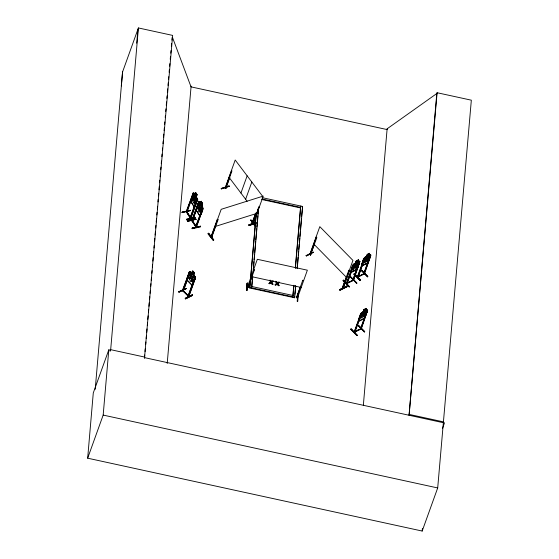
<?xml version="1.0" encoding="UTF-8"?>
<svg xmlns="http://www.w3.org/2000/svg" width="559" height="559" viewBox="0 0 559 559"><rect width="100%" height="100%" fill="white"/><g stroke="black" fill="none" stroke-linecap="round" stroke-linejoin="round"><path stroke-width="0.84" d="M256.127 223.209L249.048 225.501L256.113 223.153M193.4 283.672L191.996 285.258L187.209 280.38L187.272 277.557L189.319 271.856L190.388 271.807C193.274 276.425 190.815 266.797 194.504 273.106L193.666 275.266M186.678 219.233L186.776 219.904L195.098 218.031L194.979 217.297L186.657 219.156M186.776 219.89L195.098 218.031M192.212 228.037L200.534 226.185M194.909 217.619L186.587 219.519L194.986 217.311M246.47 290.226L247.064 283.259L246.47 290.212L247.12 289.974L247.63 283.043L246.987 290.338M247.476 286.362C250.355 286.76 245.757 285.677 248.455 286.627M248.455 286.767L247.623 286.124M254.401 269.955L253.569 269.529L254.401 269.955L248.161 287.214M247.665 286.439L247.434 287.109L257.322 259.292L307.359 270.193L297.479 297.933L297.702 297.304L296.857 297.157L296.438 297.709L296.885 296.808M296.598 297.262L296.682 296.843M296.452 297.472L297.381 297.912L296.536 297.73L302.761 280.248L303.607 280.429L302.74 280.492M297.22 301.273L297.758 294.348L298.282 294.446L297.744 301.385L297.402 300.959M201.736 203.378L201.736 203.029M437.096 92.724L409.076 415.253L436.803 93.528L437.096 92.724L471.335 100.18L437.697 487.944L422.178 531.05L87.665 458.191L93.283 392.956L108.802 349.85L110.507 350.22M95.212 389.33L122.561 71.95L138.408 27.95L172.647 35.406L144.467 358.389M87.665 458.191L103.177 415.085L108.802 349.85M110.088 351.304L110.675 349.675L138.408 27.95M144.753 355.021L144.529 357.634L443.315 422.716M145.054 351.548L145.277 348.935M145.654 344.589L145.878 341.975M146.178 338.495L146.402 335.889M146.703 332.409L147.003 328.93M147.303 325.45L147.527 322.843M147.828 319.364L148.128 315.884M148.428 312.404L148.652 309.791M148.953 306.311L149.253 302.831M149.553 299.351L149.777 296.745M150.078 293.265L150.301 290.659M150.678 286.306L150.902 283.699M151.203 280.22L151.426 277.606M151.803 273.26L152.027 270.654M152.327 267.174L152.551 264.561M152.852 261.081L153.152 257.601M153.452 254.121L153.676 251.515M153.977 248.035L154.2 245.422M154.577 241.076L154.801 238.469M155.102 234.99L155.402 231.51M155.702 228.03L155.926 225.417M156.227 221.937L156.527 218.457M156.827 214.984L157.051 212.371M157.352 208.891L157.575 206.285M157.952 201.932L158.176 199.325M158.477 195.846L158.7 193.232M159.001 189.753L159.301 186.28M159.601 182.8L159.825 180.187M160.126 176.707L160.426 173.227M160.726 169.747L160.95 167.141M161.251 163.661L161.474 161.055M161.844 156.702L162.075 154.095M162.376 150.616L162.599 148.002M162.969 143.656L163.2 141.043M163.501 137.563L163.794 134.09M164.094 130.61L164.325 127.997M164.619 124.517L164.849 121.911M165.219 117.558L165.373 115.818M165.743 111.472L165.974 108.858M166.268 105.385L166.568 101.906M166.868 98.426L167.099 95.813M167.393 92.333L167.693 88.853M167.993 85.373L168.217 82.767M168.518 79.287L168.748 76.681M169.118 72.328L169.342 69.721M169.643 66.242L169.866 63.628M170.243 59.282L170.467 56.669M170.768 53.189L170.991 50.583M171.368 46.236L171.592 43.623M171.892 40.143L172.116 37.537M167.204 363.476L191.108 86.114M295.753 285.998L294.593 297.779L249.768 288.018L250.362 281.1M250.516 279.367L255.952 216.249M249.768 288.018L256.225 214.845M251.816 285.817L252.263 280.632M252.409 278.899L252.633 276.307M253.234 269.389L253.381 267.663M253.527 265.93L253.905 261.612M254.052 259.879L254.499 254.694M254.645 252.961L255.617 241.726M255.763 239.993L256.735 228.75M256.881 227.024L257.853 215.781M257.999 214.055L258.377 209.73M252.752 276.635L251.592 288.416M253.199 271.443L258.719 207.466M292.916 295.655L293.81 285.279M295.299 267.985L300.518 207.459M293.929 285.6L292.769 297.381M295.418 268.306L300.784 206.054L300.595 206.592M294.593 297.779L294.74 296.046M294.886 294.32L295.634 285.677M297.122 268.383L298.094 257.14M298.24 255.414L298.618 251.089M298.765 249.356L299.212 244.171M299.358 242.438L299.736 238.12M299.883 236.387L300.33 231.202M300.476 229.469L301.448 218.234M301.594 216.501L302.608 206.453L262.129 197.634M297.248 268.704L302.608 206.453M363.343 405.31L387.128 128.808L436.803 93.528M422.178 531.05L422.401 528.444M121.31 85.932L122.561 71.95M136.696 43.19L137.954 29.208M387.177 128.815L387.108 129.576L191.045 86.869L172.5 37.474M191.15 199.493L190.961 201.603L194.273 206.984L190.808 201.638L191.01 199.465M190.864 201.617L191.101 199.444M196.698 207.529L198.662 201.848L199.528 201.89L202.826 207.249C203.406 209.974 201.708 213.65 199.717 215.809L196.342 210.443L196.635 208.248M196.495 210.408L196.684 208.297M211.253 236.177L211.854 235.94L211.819 236.548M211.987 236.848C213.175 235.213 209.911 237.834 211.281 236.08M252.689 223.251L252.27 222.678M253.597 222.147L259.299 206.327L252.605 224.089L253.339 223.838L252.556 224.026L251.962 223.251L252.626 222.566M253.339 223.838L253.269 222.873L252.291 223.775L256.308 212.881M253.493 223.202L252.612 223.132M310.93 254.24C309.441 256.567 310.664 251.906 309.826 254.387C309.288 252.703 311.936 255.456 310.35 253.611M310.049 253.758L310.867 254.177L310.462 254.988L309.833 254.352M342.429 287.654L343.212 287.983M342.625 286.942C344.742 288.647 341.661 285.719 343.086 287.459L343.03 288.206L343.443 287.284L342.974 286.865L342.332 287.501L342.863 288.088M183.499 290.407L182.695 289.96L183.513 290.31M188.215 295.585L187.985 296.319L194.197 278.976L195.007 279.43L194.197 278.976M190.451 210.568L182.15 212.553L182.276 212.189M190.619 217.227L190.542 218.618L196.992 201.24L196.314 200.674L190.06 218.01L190.346 217.779L186.944 212.364L193.1 195.049L192.708 194.42L186.168 211.651M186.727 211.029C187.405 212.434 186.119 210.261 186.496 211.658M186.797 210.841L193.218 193.023L191.22 198.787M186.699 211.672L186.65 212.427L186.44 211.176M186.937 212.196L186.559 212.343L192.813 195.112L192.415 194.483M187.16 211.568L186.909 212.259M197.047 194.721L196.195 196.866C200.527 206.243 195.133 193.023 193.994 193.086L194.853 194.728L195.685 192.443L194.923 194.56M193.107 202.952L193.079 202.917M195.594 192.464L197.124 194.728L196.272 196.866L196.747 198.69L195.322 202.651L193.994 203.203L192.652 201.072L192.548 198.235L193.973 194.273L194.944 194.707M187.684 221.357L187.789 220.966L196.132 219.135L187.684 221.357L187.461 220.938L195.776 219.086L196.006 219.498M190.06 217.842L190.57 217.151L191.087 217.835L190.829 218.387M190.221 217.395L190.57 217.151M196.6 200.611L190.102 218.003M190.479 217.919L190.661 217.178M195.343 205.509L197.376 199.863L197.341 198.403M197.467 199.843L190.787 218.401M191.926 219.827L192.729 220.512L192.212 219.764L191.667 220.546L192.037 220.463M191.702 220.623L198.242 203.224L198.634 203.853L192.429 221.091M192.331 219.645L198.662 201.848M197.956 203.287L198.347 203.916L192.184 221.231L191.975 219.904M199.528 201.89L200.388 203.532L201.219 201.247L200.457 203.371M201.247 201.394L200.478 203.518L199.507 203.078L198.082 207.04L198.186 209.877L199.528 212.015L200.863 211.456L202.288 207.501L201.82 205.649M200.52 226.122L200.625 226.849L192.31 228.708L192.191 227.96M198.585 212.001L198.599 211.7M201.128 201.268L202.658 203.532L201.806 205.677L202.91 208.668L200.877 214.321L199.71 215.683M196.244 226.095L196.628 226.702L196.076 227.422L202.533 210.044L202.134 209.415L195.566 226.737L195.971 226.612M195.755 226.199L196.104 225.955M196.223 225.836L202.134 209.415M191.744 220.532L196.034 227.352L195.825 226.185M196.342 227.261L203.001 208.647M196.593 226.73L196.398 227.268M178.656 291.833L186.042 288.605L185.728 288.36L186.056 288.737L178.999 292.182L178.656 291.833L185.756 288.374M178.999 292.182L186.168 288.367M183.324 290.596L182.891 291.127L183.359 291.071L189.48 273.798L188.921 273.225L182.5 290.673L182.877 289.772L182.737 290.414M189.396 271.821L182.472 290.589L188.809 296.57M187.712 276.768L189.452 271.919M183.156 290.484L183.038 291.225L189.48 273.798M183.338 291.106L183.569 290.477M225.787 186.992L225.584 187.698L221.371 188.879L221.084 188.502L228.959 185.951L229.225 186.357L226.192 187.328M221.371 188.879L221.504 188.523M186.056 288.737L186.182 288.381M191.667 273.33L192.513 271.171M190.242 281.45L190.102 281.589M208.011 233.711L213.566 240.286L208.36 233.557L208.577 233.208L213.748 239.965L213.182 240.461L208.018 233.697L208.577 233.208L213.748 239.965M185.211 298.52L192.345 295.026L192.617 295.383L185.56 298.869L185.211 298.52L192.429 294.789M193.575 275.266L194.504 273.106M225.661 186.944L225.228 187.817M185.56 298.869L185.288 298.471M225.717 187.013L231.699 170.404L231.894 171.096L225.682 188.341L226.213 187.531M225.445 187.104L225.647 188.39M226.262 187.663L225.64 188.327M225.536 187.656L225.955 188.25L229.889 177.343M188.334 295.585L183.254 290.778L188.09 295.704L188.397 295.404L189.033 295.942L188.865 296.738L182.646 290.401M194.441 278.857L188.02 296.298M188.341 296.144L188.488 295.418M188.46 295.466L188.614 296.857L195.357 278.061L195.056 276.684L190.388 271.807M189.11 296.067L188.551 296.787M195.433 278.026L188.767 296.584M217.94 219.331L217.234 219.561L211.023 236.799L211.337 237.079L212.21 236.219M229.225 186.357L229.323 185.965L221.455 188.502M215.376 226.451L211.735 236.576L211.078 236.743M211.882 236.904L218.122 219.568L217.234 219.561M192.617 295.411L192.394 294.712L185.371 298.199M240.936 193.065L247.141 175.819M245.625 199.27L251.829 182.024M249.048 225.501L248.895 224.767L255.973 222.51M252.675 222.887L250.809 219.918L255.498 226.011M252.004 223.321L255.68 213.105M251.976 223.153L255.666 213.811M252.409 223.698L256.427 212.923M257.839 209.667L258.691 207.298M253.024 223.02L252.843 223.726M253.241 223.893L263.247 196.083L221.182 209.318L211.12 237.065L211.568 236.45L211.169 236.198M247.001 283.294L247.602 283.05M247.49 286.124L247.434 287.109M248.343 286.229L248.196 287.193L247.344 287.012M252.137 276.041L248.231 287.256L248.119 286.858M271.052 282.561L272.107 284.252L272.862 284.419L271.178 282.204L269.724 283.734L269.005 283.581L270.842 281.757L269.913 280.297M269.724 283.734L271.178 282.204M269.005 283.581L270.842 281.757M272.862 284.419L271.492 282.26L272.778 280.911M272.107 284.252L272.24 283.895M277.138 283.888L278.2 285.579L278.948 285.747L277.264 283.532L275.811 285.062L275.098 284.908L276.929 283.085L275.999 281.624M275.811 285.062L277.264 283.532M275.098 284.908L276.929 283.085M276.16 281.415L277.243 283.14L278.277 281.988M278.948 285.747L277.578 283.588L278.864 282.239M278.2 285.579L278.326 285.223M313.326 252.354L306.381 255.973L306.08 255.603M306.381 255.973L313.529 252.13M309.826 254.457L319.811 226.64L352.946 260.417L342.967 288.137M315.996 237.785L310.077 254.233L310.727 254.834M310.259 254.897L310.524 254.247M316.604 237.68L316.038 237.114L316.848 237.561L310.399 254.925L314.284 244.681M296.438 297.709L300.197 287.368M297.276 297.961L297.535 296.948M339.998 290.219L347.013 286.704L339.991 290.233L339.774 289.527L346.825 286.117M339.802 289.569L339.746 289.925M349.529 286.802L343.233 280.471L343.443 280.108L349.529 286.802L349.137 286.991L342.926 280.646L343.443 280.108M342.332 287.501L342.562 286.872M342.394 287.668L348.851 270.207L349.417 270.773L343.275 288.081L342.576 287.382M346.287 277.327L342.646 287.445L343.205 288.018M342.779 287.48L343.009 286.851M352.918 264.917L355.622 263.142L356.383 261.018L358.578 259.788L356.265 260.92L355.496 263.037C351.988 264.393 350.8 268.963 350.968 272.408L356.404 269.752L357.879 267.293M353.05 264.98L346.314 283.525C349.075 281.387 345.413 283.909 347.321 282.512M352.806 266.468L346.58 283.769L353.449 266.154L352.596 266.245L353.232 265.937M353.735 279.71L353.47 280.401L346.601 283.706L347.111 282.519L347.467 282.805M346.706 283.706L347.23 283.497L354.14 264.344L355.552 263.072L356.314 260.948M346.79 286.04L347.013 286.739M350.367 277.019L350.759 276.831L356.97 283.168L356.579 283.357L350.486 276.929M358.473 259.9L357.711 262.017L358.612 262.157L357.187 266.119L355.419 268.383L353.26 269.438L352.715 268.306M358.578 259.788L357.781 262.087L359.402 261.298M360.115 280.443L353.903 274.106L360.143 280.422L360.611 279.933L354.357 273.624L360.443 280.262L354.189 273.959L360.485 280.29M354.399 273.596L353.882 274.148M352.582 280.464C352.505 278.843 355.265 279.828 352.666 280.325C352.841 281.827 353.896 277.984 353.365 280.08M353.498 280.436L359.5 262.877L358.864 263.184L352.659 280.429L353.581 280.297M352.799 280.681L359.081 263.408L359.716 263.093M357.802 267.321L359.856 261.535L353.295 280.115L346.426 283.42M367.326 263.198L361.855 265.832C362.043 262.499 362.868 257.811 366.459 256.532L367.221 254.408L369.534 253.283L368.737 255.582L370.358 254.785M357.711 276.607L358.494 276.223L357.578 276.251L357.355 276.88M363.937 258.398L361.82 264.107M364.007 258.468L357.383 276.908M363.769 259.956L364.405 259.649L363.769 259.956L357.536 277.257L364.251 273.61L370.456 256.364L364.461 273.931L363.539 273.952L369.82 256.679L370.456 256.364M358.382 276.328L358.102 276.041L357.606 277.215L364.468 273.826C362.784 272.701 366.508 272.918 363.539 273.952M364.189 259.425L358.151 276.957L364.405 259.649M358.186 276.991L358.494 276.223M356.579 283.357L356.747 282.987L350.5 276.663M361.324 270.514L361.47 270.144L367.934 276.656L367.543 276.845L361.324 270.514L361.722 270.304M369.604 253.346L367.291 254.478L366.578 256.63L365.034 257.385M369.534 253.283L368.667 255.512L369.569 255.652L368.143 259.614L366.376 261.871L364.216 262.926L363.671 261.794L365.097 257.839L366.522 256.602M364.65 273.267L363.881 273.218L363.832 274.141L364.342 272.946M370.729 255.093L363.811 274.196L364.328 273.568M368.758 260.815L370.883 255.1L370.351 254.631L368.842 255.47M364.768 273.162L364.524 273.882M367.543 276.845L367.703 276.481L361.456 270.158M350.661 329.272L357.264 335.414L351.178 328.72L350.661 329.272L356.873 335.603L357.222 335.386L351.031 329.013L357.264 335.414M365.614 315.905L364.14 318.364C355.713 324.227 358.752 319.196 360.716 313.522C362.421 312.341 365.935 308.924 367.661 310.217L361.324 327.909M360.786 313.592L354.161 332.032M360.548 315.08L354.315 332.381L361.184 314.766L360.331 314.857L360.967 314.549M360.716 329.258C360.073 327.371 363.21 328.364 360.394 329.041L366.599 311.796L367.235 311.489L361.247 328.985L361.282 328.042L361.03 328.727L355.21 331.529C355.063 330.676 355.531 332.102 354.133 331.997M354.832 331.753L354.965 332.116L361.876 312.956L363.287 311.684L364 309.532L366.383 308.47L364 309.532M358.109 325.638L358.27 325.268L364.713 331.78L364.321 331.969L358.109 325.638L358.501 325.415M358.277 325.282L364.713 331.78M362.749 313.187L361.61 316.352L363.769 315.297L365.195 311.342L363.036 312.39M364.049 309.567L363.357 311.754L361.813 312.509M366.215 308.512L365.446 310.629L366.348 310.776L364.922 314.731L363.154 316.995L360.995 318.05L360.45 316.918M366.313 308.4L365.516 310.699L367.137 309.91M360.317 329.076L361.261 328.098M360.534 329.293L367.508 310.217L367.067 309.84M365.537 315.933L367.661 310.217M364.321 331.969L364.482 331.599L358.235 325.275M442.511 428.355L444.545 422.709M252.402 223.195L252.046 223.307M347.23 283.497L346.915 283.182M361.331 328.958L354.336 332.319L354.846 331.131L354.273 331.438L354.546 331.753M357.732 267.251L356.3 269.641L350.975 272.24M361.939 265.735L367.263 263.135L368.695 260.746M361.904 264.058L361.925 265.895L367.361 263.247L368.835 260.787M365.544 315.835L364.14 318.364M225.389 187.034L225.878 187.761M252.207 222.524L252.92 223.446M253.052 223.188L252.78 223.279M194.56 206.425L195.433 205.495M194.581 206.537L195.384 205.6M199.717 215.809L200.967 214.3M191.968 285.139L192.869 284.189M192.652 220.386L192.051 221.098L192.506 221.078M247.49 283.301L246.875 290.261L247.12 289.974M277.243 283.14L278.144 282.344M271.492 282.26L273.225 280.779M277.578 283.588L279.311 282.099M182.129 212.427L190.472 210.554M190.556 210.317L182.241 212.175M187.663 221.231L195.957 219.352M346.65 282.791L346.887 283.147M352.925 279.731L353.155 280.073L352.813 279.835M358.102 276.041L357.494 276.321L357.921 276.6M354.35 331.473L354.881 331.166M221.35 188.76L229.204 186.238M349.445 286.802L343.296 280.401M306.032 255.624L313.068 252.109L313.396 252.486M349.417 270.773L348.606 270.325M339.809 289.597L346.804 286.054M339.641 289.883L346.762 286.446M187.272 277.557L187.209 280.38M195.056 276.684L195.433 278.103M185.56 298.827L192.596 295.348M364.964 257.315L370.351 254.631M357.879 261.975L359.395 261.137L359.926 261.605M354.008 263.827L359.395 261.137M370.673 256.588L369.82 256.679M356.404 269.752L350.968 272.408M367.452 311.705L366.599 311.796M358.633 320.95L364.105 318.323M361.149 328.105L360.618 328.378L361.03 328.727M354.993 331.305L360.695 328.846M354.12 332.102L354.762 331.787M225.815 187.656L226.171 187.544M250.677 220.281L251.117 220.106L252.661 222.168M255.987 222.573L248.895 224.767M211.91 236.806L211.316 237.044M248.762 225.123L255.896 222.81M214.977 226.563L257.042 213.321M201.897 205.656L202.491 203.546L201.156 201.415M186.105 211.218L181.906 212.161L182.15 212.553M187.726 210.862L190.263 210.289L190.465 210.694M196.342 210.443L199.808 215.788M191.059 217.926L186.811 211.98L190.507 217.332M192.065 228.324L200.443 226.423L192.142 228.372M211.595 236.534L211.994 236.785M252.982 223.558L255.344 226.381M252.605 224.047L252.703 223.425M361.407 270.423L367.619 276.733M356.663 283.266L350.451 276.908M361.107 328.692L360.548 328.447M189.319 271.856L190.388 271.905M310.007 254.17L310.608 254.722M250.767 220.197L255.449 226.276M296.878 296.85L297.507 297.332M193.128 193.044L193.994 193.086M193.162 193.148L193.987 193.183M198.697 201.96L199.521 201.988M196.307 226.793L192.345 220.784L196.041 226.136M296.549 297.493L297.402 297.674M262.017 198.983L300.672 207.403L300.476 207.941L261.822 199.521M251.117 276.537L301.154 287.438M269.138 283.217L269.85 283.378M275.224 284.545L275.943 284.699M251.899 286.529L293.077 295.501M249.964 287.48L294.789 297.241M409.37 414.45L443.608 421.905M110.675 349.675L144.914 357.131M103.177 415.085L437.697 487.944M191.751 273.288L190.472 272.96L189.047 276.922L189.459 279.654L191.36 281.596L192.988 280.939L194.413 276.978L193.652 275.231M188.642 296.13L188.998 295.956M370.289 254.715L370.792 255.163M359.332 261.228L359.835 261.668M364.957 257.259L363.874 258.412M363.916 273.721L358.431 276.405M352.96 280.234L347.474 282.91M313.606 243.878L346.734 277.662M361.806 312.453L360.723 313.599M192.436 271.206L194.336 273.148M193.742 275.231L195.133 276.649M188.676 273.344L189.235 273.917M187.363 280.318L192.044 285.097M190.633 217.856L191.01 217.772M190.409 218.485L186.21 211.728M196.174 226.661L196.544 226.577M253.674 223.481L255.246 225.543M225.682 188.341L225.207 187.761L235.199 160.014L262.478 196.118M252.032 223.223L252.5 223.838M208.43 233.494L213.615 240.321M228.987 177.252L247.148 201.282M275.405 281.254L276.803 283.441M269.787 280.653L270.717 282.113M277.711 283.224L279.081 285.383M271.618 281.904L272.995 284.056M270.563 280.304L271.29 281.457M270.074 280.087L270.794 281.24M195.615 192.61L196.957 194.742M196.314 200.674L196.705 201.303M201.848 209.478L202.239 210.107M192.478 221.168L195.881 226.584M361.973 264.127L362.001 265.798M358.682 319.182L358.703 321.02M358.403 262.395L356.083 265.525C358.151 266.853 355.21 269.061 355.419 266.238L352.68 269.27L355.119 266.007C353.12 264.763 355.929 262.597 355.797 265.273L358.403 262.395M366.138 311.014L363.818 314.137C365.845 315.528 362.938 317.666 363.161 314.85L360.422 317.882L362.854 314.626C360.855 313.375 363.664 311.209 363.539 313.885L366.138 311.014M369.359 255.889L367.039 259.02C369.045 260.382 366.264 262.499 366.376 259.725L363.643 262.765L366.075 259.502C364.077 258.251 366.886 256.085 366.76 258.761L369.359 255.889M194.749 203.176L194.239 202.672L194.197 199.388C192.345 201.624 191.178 198.263 194.071 198.48C193.288 192.044 195.091 194.979 194.56 198.48C196.293 196.258 197.439 199.689 194.665 199.409L194.749 203.176M200.283 211.98L199.773 211.477L199.731 208.193C197.928 210.533 196.677 206.991 199.605 207.284C198.822 200.849 200.625 203.783 200.094 207.284C201.834 205.062 202.973 208.493 200.206 208.214L200.283 211.98M194.043 276.747L191.898 277.872C193.589 284.196 190.892 281.533 191.29 277.893C189.215 280.178 187.202 277.271 191.045 277.026C189.389 270.926 192.023 273.505 191.667 276.984L193.421 276.139L194.043 276.747M297.884 293.992L297.367 301.259L297.884 293.992M194.693 195.419L193.267 199.374L194.609 201.513L196.034 197.551L194.693 195.419M195.818 193.323L195.566 194.029L196.426 195.398L196.684 194.693L195.818 193.323M200.227 204.224L198.801 208.179L200.143 210.317L201.568 206.355L200.227 204.224M201.359 202.127L201.1 202.833L201.967 204.21L202.218 203.497L201.359 202.127M191.492 274.001L190.067 277.956L191.968 279.898L193.393 275.936L191.492 274.001M192.722 271.87L192.471 272.575L193.694 273.826L193.945 273.113L192.722 271.87M355.293 263.778L353.868 267.74L356.034 266.685L357.46 262.723L355.293 263.778M356.572 261.116L356.321 261.822L357.704 261.144L357.963 260.438L356.572 261.116M366.257 257.273L364.831 261.228L366.99 260.173L368.416 256.218L366.257 257.273M367.529 254.611L367.277 255.316L368.667 254.638L368.919 253.933L367.529 254.611M364.307 309.728L364.056 310.441L365.446 309.756L365.698 309.05L364.307 309.728"/></g></svg>
